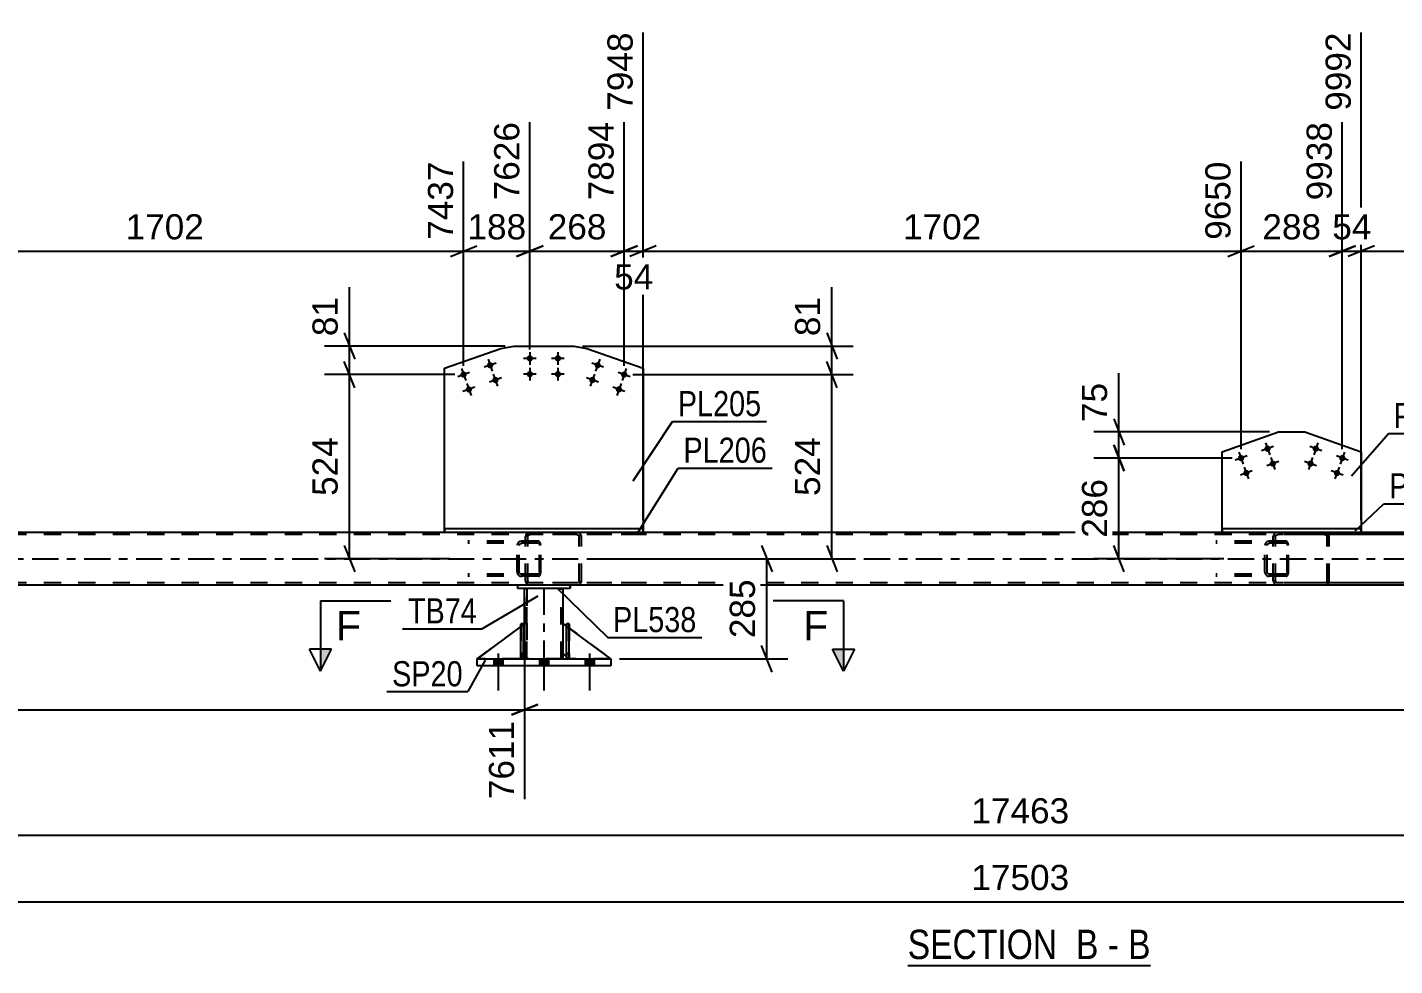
# Model space of a CAD drawing. Header units: millimetres. Extents: x -121 to 720, y -404 to 190.
# Drawn here: x 169.3 to 324.9, y -274.7 to -167.8 of the extents above; entities that cross this region are included whole.
import ezdxf

# ---------------------------------------------------------------- set-up
doc = ezdxf.new("R2010")
doc.units = ezdxf.units.MM
doc.linetypes.add('DXK_LINE_DOT2', pattern=[3.9198, 1.9599, -1.9599])
doc.linetypes.add('DXK_LINE_DOT3', pattern=[5.9187, 2.979, -0.9799, 0.9799, -0.9799])
doc.styles.add('Arial', font='ARIAL.TTF', dxfattribs={"height": 0.2})
doc.styles.add('Arial Narrow', font='ARIALN.TTF', dxfattribs={"height": 0.2})

# ---------------------------------------------------------------- blocks, each defined once
blk = doc.blocks.new('Unknown-318886794-17 - 5569')
at = {"color": 6, "linetype": 'Continuous'}
blk.add_line((269.51, -274.65), (297.16, -274.65), dxfattribs=at)
at = {"color": 0, "linetype": 'Continuous'}
for points in [[(287.62, -273.9), (287.62, -270.4), (269.51, -270.4), (269.51, -273.9)], [(291.23, -273.9), (291.23, -270.4), (288.67, -270.4), (288.67, -273.9)], [(293.55, -273.9), (293.55, -270.4), (292.28, -270.4), (292.28, -273.9)], [(297.16, -273.9), (297.16, -270.4), (294.6, -270.4), (294.6, -273.9)]]:
    blk.add_wipeout(points, dxfattribs=at)
at = {"color": 7, "linetype": 'Continuous', "style": 'Arial Narrow'}
for s, p in [('SECTION ', (269.51, -273.9)), ('B', (288.67, -273.9)), ('B', (294.6, -273.9)), ('-', (292.28, -273.9))]:
    blk.add_text(s, height=3.34, dxfattribs=at).set_placement(p)
blk = doc.blocks.new('Bolt-318886794-5587 - 5569')
at = {"linetype": 'Continuous'}
for points in [[(316.31, -215.9, -1), (315.63, -215.66, -1)], [(315.71, -217.6, -1), (315.03, -217.36, -1)], [(319.33, -216.97, -1), (318.65, -216.73, -1)], [(318.73, -218.67, -1), (318.05, -218.43, -1)]]:
    blk.add_hatch(color=1, dxfattribs=at).paths.add_polyline_path(points)
at = {"color": 1, "linetype": 'Continuous'}
for p, q in [((316.65, -216.02), (315.29, -215.54)), ((316.21, -215.1), (315.73, -216.46)), ((319.23, -216.17), (318.75, -217.53)), ((316.05, -217.72), (314.69, -217.24)), ((315.61, -216.8), (315.13, -218.16)), ((318.63, -217.87), (318.15, -219.23)), ((319.67, -217.09), (318.31, -216.61)), ((319.07, -218.79), (317.71, -218.31))]:
    blk.add_line(p, q, dxfattribs=at)
blk = doc.blocks.new('Bolt-318886794-5717 - 5569')
at = {"linetype": 'Continuous'}
for points in [[(310.82, -215.66, -1), (310.14, -215.9, -1)], [(307.8, -216.73, -1), (307.12, -216.97, -1)], [(311.42, -217.36, -1), (310.74, -217.6, -1)], [(308.4, -218.43, -1), (307.73, -218.67, -1)]]:
    blk.add_hatch(color=1, dxfattribs=at).paths.add_polyline_path(points)
at = {"color": 1, "linetype": 'Continuous'}
for p, q in [((307.22, -216.17), (307.7, -217.53)), ((311.16, -215.54), (309.8, -216.02)), ((310.24, -215.1), (310.72, -216.46)), ((308.14, -216.61), (306.79, -217.09)), ((307.82, -217.87), (308.31, -219.23)), ((311.76, -217.24), (310.4, -217.72)), ((310.84, -216.8), (311.32, -218.16)), ((308.74, -218.31), (307.39, -218.79))]:
    blk.add_line(p, q, dxfattribs=at)
blk = doc.blocks.new('Bolt-318886794-5653 - 5569')
at = {"linetype": 'Continuous'}
for points in [[(226.85, -205.49, -1), (226.13, -205.49, -1)], [(230.05, -205.49, -1), (229.33, -205.49, -1)], [(226.85, -207.29, -1), (226.13, -207.29, -1)], [(230.05, -207.29, -1), (229.33, -207.29, -1)]]:
    blk.add_hatch(color=1, dxfattribs=at).paths.add_polyline_path(points)
at = {"color": 1, "linetype": 'Continuous'}
for p, q in [((226.49, -204.77), (226.49, -206.21)), ((229.69, -204.77), (229.69, -206.21)), ((227.21, -205.49), (225.77, -205.49)), ((226.49, -206.57), (226.49, -208.01)), ((230.41, -205.49), (228.97, -205.49)), ((229.69, -206.57), (229.69, -208.01)), ((227.21, -207.29), (225.77, -207.29)), ((230.41, -207.29), (228.97, -207.29))]:
    blk.add_line(p, q, dxfattribs=at)
blk = doc.blocks.new('Bolt-318886794-5581 - 5569')
at = {"linetype": 'Continuous'}
for points in [[(234.55, -206.39, -1), (233.88, -206.15, -1)], [(237.57, -207.46, -1), (236.89, -207.22, -1)], [(233.95, -208.08, -1), (233.27, -207.84, -1)], [(236.97, -209.15, -1), (236.29, -208.91, -1)]]:
    blk.add_hatch(color=1, dxfattribs=at).paths.add_polyline_path(points)
at = {"color": 1, "linetype": 'Continuous'}
for p, q in [((234.89, -206.51), (233.54, -206.03)), ((234.46, -205.59), (233.97, -206.95)), ((237.47, -206.66), (236.99, -208.02)), ((234.29, -208.2), (232.93, -207.72)), ((233.85, -207.28), (233.37, -208.64)), ((236.87, -208.35), (236.39, -209.71)), ((237.91, -207.58), (236.55, -207.1)), ((237.31, -209.27), (235.95, -208.79))]:
    blk.add_line(p, q, dxfattribs=at)
blk = doc.blocks.new('Part-318886794-5586 - 5569')
at = {"color": 2, "linetype": 'Continuous'}
for p, q in [((305.3, -216.13), (311.71, -213.86)), ((311.71, -213.86), (314.74, -213.86)), ((314.74, -213.86), (321.15, -216.13)), ((305.3, -224.91), (305.3, -216.13)), ((321.15, -216.13), (321.15, -224.91))]:
    blk.add_line(p, q, dxfattribs=at)
at = {"color": 7, "linetype": 'DXK_LINE_DOT2'}
blk.add_line((321.15, -224.91), (305.3, -224.91), dxfattribs=at)
blk = doc.blocks.new('Part-318886794-5676 - 5569')
at = {"color": 7, "linetype": 'DXK_LINE_DOT2'}
for p, q in [((227.46, -226.31), (219.45, -226.31)), ((227.46, -226.55), (219.45, -226.55)), ((225.08, -226.61), (225.04, -226.79)), ((225.04, -229.83), (225.04, -226.79)), ((225.29, -226.79), (225.31, -226.7)), ((225.29, -229.83), (225.29, -226.79)), ((225.31, -226.7), (225.37, -226.62)), ((225.55, -226.31), (225.35, -226.35)), ((225.37, -226.62), (225.45, -226.57)), ((225.45, -226.57), (225.55, -226.55)), ((225.99, -226.55), (225.99, -226.31)), ((227.56, -226.35), (227.46, -226.31)), ((227.46, -226.55), (227.51, -226.57)), ((227.51, -226.57), (227.55, -226.62)), ((227.55, -226.62), (227.58, -226.7)), ((227.65, -226.45), (227.56, -226.35)), ((227.58, -226.7), (227.59, -226.79)), ((227.59, -229.83), (227.59, -226.79)), ((227.71, -226.61), (227.65, -226.45)), ((227.73, -226.79), (227.71, -226.61)), ((227.73, -229.83), (227.73, -226.79)), ((227.46, -230.07), (219.45, -230.07)), ((227.46, -230.31), (219.45, -230.31)), ((225.04, -229.83), (225.08, -230.02)), ((225.31, -229.92), (225.29, -229.83)), ((225.37, -230), (225.31, -229.92)), ((225.35, -230.28), (225.55, -230.31)), ((225.45, -230.05), (225.37, -230)), ((225.55, -230.07), (225.45, -230.05)), ((225.99, -230.31), (225.99, -230.07)), ((227.51, -230.05), (227.46, -230.07)), ((227.46, -230.31), (227.56, -230.28)), ((227.55, -230), (227.51, -230.05)), ((227.58, -229.92), (227.55, -230)), ((227.56, -230.28), (227.65, -230.17)), ((227.59, -229.83), (227.58, -229.92)), ((227.65, -230.17), (227.71, -230.02)), ((227.71, -230.02), (227.73, -229.83))]:
    blk.add_line(p, q, dxfattribs=at)
for centre, start, end in [((225.53, -226.81), 111.1514, 156.1049), ((225.53, -229.82), 203.8951, 248.8486)]:
    blk.add_arc(centre, 0.492, start, end, dxfattribs=at)
blk = doc.blocks.new('Part-318886794-5634 - 5569')
at = {"color": 7, "linetype": 'DXK_LINE_DOT2'}
for p, q in [((619.98, -225.55), (-43.24, -225.55)), ((619.98, -225.31), (-35.24, -225.31)), ((239.39, -225.31), (216.79, -225.31)), ((321.15, -225.31), (305.3, -225.31)), ((619.98, -231.07), (-43.24, -231.07)), ((231.1, -231.31), (225.1, -231.31))]:
    blk.add_line(p, q, dxfattribs=at)
at = {"color": 2, "linetype": 'Continuous'}
for p, q in [((216.79, -225.31), (150.89, -225.31)), ((305.3, -225.31), (239.39, -225.31)), ((390.43, -225.31), (321.15, -225.31)), ((225.1, -231.31), (60.84, -231.31)), ((480.51, -231.31), (231.1, -231.31))]:
    blk.add_line(p, q, dxfattribs=at)
at = {"color": 7, "linetype": 'DXK_LINE_DOT3'}
blk.add_line((-43.24, -228.31), (619.98, -228.31), dxfattribs=at)
blk = doc.blocks.new('Part-318886794-5637 - 5569')
at = {"color": 7, "linetype": 'DXK_LINE_DOT2'}
for p, q in [((226.03, -225.61), (225.99, -225.79)), ((226.25, -225.79), (226.27, -225.7)), ((226.27, -225.7), (226.32, -225.62)), ((226.5, -225.31), (226.31, -225.35)), ((226.32, -225.62), (226.4, -225.57)), ((226.4, -225.57), (226.5, -225.55)), ((238.86, -225.31), (226.5, -225.31)), ((238.86, -225.55), (226.5, -225.55)), ((232.06, -225.35), (231.86, -225.31)), ((231.86, -225.55), (231.96, -225.57)), ((231.96, -225.57), (232.05, -225.62)), ((232.05, -225.62), (232.1, -225.7)), ((232.1, -225.7), (232.12, -225.79)), ((232.38, -225.79), (232.34, -225.61)), ((225.99, -230.83), (225.99, -225.79)), ((226.25, -230.83), (226.25, -225.79)), ((232.12, -230.83), (232.12, -225.79)), ((232.38, -230.83), (232.38, -225.79)), ((225.99, -230.83), (226.01, -230.92)), ((226.01, -230.92), (226.03, -231.02)), ((226.27, -230.92), (226.25, -230.83)), ((226.32, -231), (226.27, -230.92)), ((226.31, -231.28), (226.5, -231.31)), ((226.4, -231.05), (226.32, -231)), ((226.5, -231.07), (226.4, -231.05)), ((238.86, -231.07), (226.5, -231.07)), ((238.86, -231.31), (226.5, -231.31)), ((231.96, -231.05), (231.86, -231.07)), ((231.86, -231.31), (232.06, -231.28)), ((232.05, -231), (231.96, -231.05)), ((232.1, -230.92), (232.05, -231)), ((232.12, -230.83), (232.1, -230.92)), ((232.34, -231.02), (232.36, -230.92)), ((232.36, -230.92), (232.38, -230.83))]:
    blk.add_line(p, q, dxfattribs=at)
for centre, start, end in [((226.48, -225.81), 110.7583, 155.68), ((231.88, -225.81), 24.32, 69.2417), ((226.48, -230.81), 204.32, 249.2417), ((231.88, -230.81), 290.7583, 335.68)]:
    blk.add_arc(centre, 0.496, start, end, dxfattribs=at)
blk = doc.blocks.new('Part-318886794-5651 - 5569')
at = {"color": 2, "linetype": 'Continuous'}
for p, q in [((216.79, -206.62), (223.2, -204.35)), ((223.2, -204.35), (224.69, -204.09)), ((224.69, -204.09), (231.49, -204.09)), ((231.49, -204.09), (232.99, -204.35)), ((232.99, -204.35), (239.39, -206.62)), ((216.79, -224.91), (216.79, -206.62)), ((239.39, -206.62), (239.39, -224.91))]:
    blk.add_line(p, q, dxfattribs=at)
at = {"color": 7, "linetype": 'DXK_LINE_DOT2'}
blk.add_line((239.39, -224.91), (216.79, -224.91), dxfattribs=at)
blk = doc.blocks.new('Bolt-318886794-5652 - 5569')
at = {"linetype": 'Continuous'}
for points in [[(219.29, -207.22, -1), (218.61, -207.46, -1)], [(222.31, -206.15, -1), (221.63, -206.39, -1)], [(222.91, -207.84, -1), (222.23, -208.08, -1)], [(219.89, -208.91, -1), (219.22, -209.15, -1)]]:
    blk.add_hatch(color=1, dxfattribs=at).paths.add_polyline_path(points)
at = {"color": 1, "linetype": 'Continuous'}
for p, q in [((218.71, -206.66), (219.19, -208.01)), ((222.65, -206.03), (221.29, -206.51)), ((221.73, -205.59), (222.21, -206.94)), ((219.63, -207.1), (218.28, -207.58)), ((219.31, -208.35), (219.8, -209.71)), ((223.25, -207.72), (221.89, -208.2)), ((222.33, -207.28), (222.81, -208.64)), ((220.23, -208.79), (218.88, -209.27))]:
    blk.add_line(p, q, dxfattribs=at)
blk = doc.blocks.new('Part-318886794-5713 - 5569')
at = {"color": 7, "linetype": 'DXK_LINE_DOT2'}
for p, q in [((312.59, -226.31), (304.59, -226.31)), ((312.59, -226.55), (304.59, -226.55)), ((310.22, -226.61), (310.18, -226.79)), ((310.18, -229.83), (310.18, -226.79)), ((310.43, -226.79), (310.45, -226.7)), ((310.43, -229.83), (310.43, -226.79)), ((310.45, -226.7), (310.5, -226.62)), ((310.68, -226.31), (310.49, -226.35)), ((310.5, -226.62), (310.58, -226.57)), ((310.58, -226.57), (310.68, -226.55)), ((311.12, -226.55), (311.12, -226.31)), ((312.69, -226.35), (312.59, -226.31)), ((312.59, -226.55), (312.64, -226.57)), ((312.64, -226.57), (312.69, -226.62)), ((312.78, -226.45), (312.69, -226.35)), ((312.69, -226.62), (312.72, -226.7)), ((312.72, -226.7), (312.73, -226.79)), ((312.73, -229.83), (312.73, -226.79)), ((312.84, -226.61), (312.78, -226.45)), ((312.86, -226.79), (312.84, -226.61)), ((312.86, -229.83), (312.86, -226.79)), ((312.59, -230.07), (304.59, -230.07)), ((312.59, -230.31), (304.59, -230.31)), ((310.18, -229.83), (310.22, -230.02)), ((310.45, -229.92), (310.43, -229.83)), ((310.5, -230), (310.45, -229.92)), ((310.49, -230.28), (310.68, -230.31)), ((310.58, -230.05), (310.5, -230)), ((310.68, -230.07), (310.58, -230.05)), ((311.12, -230.31), (311.12, -230.07)), ((312.64, -230.05), (312.59, -230.07)), ((312.59, -230.31), (312.69, -230.28)), ((312.69, -230), (312.64, -230.05)), ((312.72, -229.92), (312.69, -230)), ((312.69, -230.28), (312.78, -230.17)), ((312.73, -229.83), (312.72, -229.92)), ((312.78, -230.17), (312.84, -230.02)), ((312.84, -230.02), (312.86, -229.83))]:
    blk.add_line(p, q, dxfattribs=at)
for centre, start, end in [((310.67, -226.81), 111.1514, 156.1049), ((310.67, -229.82), 203.8951, 248.8486)]:
    blk.add_arc(centre, 0.492, start, end, dxfattribs=at)
blk = doc.blocks.new('Bolt-318886794-5718 - 5569')
at = {"linetype": 'Continuous'}
for points in [[(222.38, -240.51), (223.42, -240.51), (223.42, -239.71), (222.38, -239.71)], [(222.38, -240.51), (223.42, -240.51), (223.42, -239.71), (222.38, -239.71)], [(222.38, -240.51), (223.42, -240.51), (223.42, -239.71), (222.38, -239.71)], [(227.58, -240.51), (228.62, -240.51), (228.62, -239.71), (227.58, -239.71)], [(227.58, -240.51), (228.62, -240.51), (228.62, -239.71), (227.58, -239.71)], [(232.78, -240.51), (233.82, -240.51), (233.82, -239.71), (232.78, -239.71)], [(232.78, -240.51), (233.82, -240.51), (233.82, -239.71), (232.78, -239.71)], [(232.78, -240.51), (233.82, -240.51), (233.82, -239.71), (232.78, -239.71)]]:
    blk.add_hatch(color=1, dxfattribs=at).paths.add_polyline_path(points)
at = {"color": 1, "linetype": 'Continuous'}
for p, q in [((222.38, -239.71), (222.38, -240.51)), ((222.38, -239.71), (222.38, -240.51)), ((222.38, -239.71), (222.38, -240.51)), ((222.9, -239.11), (222.9, -243.31)), ((222.9, -239.11), (222.9, -243.31)), ((222.9, -239.11), (222.9, -243.31)), ((223.42, -239.71), (223.42, -240.51)), ((223.42, -239.71), (223.42, -240.51)), ((223.42, -239.71), (223.42, -240.51)), ((227.58, -239.71), (227.58, -240.51)), ((227.58, -239.71), (227.58, -240.51)), ((228.1, -239.11), (228.1, -243.31)), ((228.1, -239.11), (228.1, -243.31)), ((228.62, -239.71), (228.62, -240.51)), ((228.62, -239.71), (228.62, -240.51)), ((232.78, -239.71), (232.78, -240.51)), ((232.78, -239.71), (232.78, -240.51)), ((232.78, -239.71), (232.78, -240.51)), ((233.3, -239.11), (233.3, -243.31)), ((233.3, -239.11), (233.3, -243.31)), ((233.3, -239.11), (233.3, -243.31)), ((233.82, -239.71), (233.82, -240.51)), ((233.82, -239.71), (233.82, -240.51)), ((233.82, -239.71), (233.82, -240.51))]:
    blk.add_line(p, q, dxfattribs=at)
blk = doc.blocks.new('Part-318886794-5790 - 5569')
at = {"color": 2, "linetype": 'Continuous'}
for p, q in [((239.39, -224.91), (216.79, -224.91)), ((216.79, -225.31), (216.79, -224.91)), ((216.79, -224.91), (216.79, -224.91)), ((239.39, -225.31), (216.79, -225.31)), ((216.79, -225.31), (216.79, -225.31)), ((239.39, -224.91), (239.39, -225.31)), ((239.39, -224.91), (239.39, -224.91)), ((239.39, -225.31), (239.39, -225.31))]:
    blk.add_line(p, q, dxfattribs=at)
at = {"color": 7, "linetype": 'DXK_LINE_DOT2'}
for p, q in [((239.39, -224.91), (216.79, -224.91)), ((216.79, -224.91), (216.79, -225.31)), ((239.39, -225.31), (216.79, -225.31)), ((239.39, -225.31), (239.39, -224.91))]:
    blk.add_line(p, q, dxfattribs=at)
blk = doc.blocks.new('Part-318886794-5866 - 5569')
at = {"color": 2, "linetype": 'Continuous'}
for p, q in [((321.15, -224.91), (305.3, -224.91)), ((305.3, -225.31), (305.3, -224.91)), ((305.3, -224.91), (305.3, -224.91)), ((321.15, -225.31), (305.3, -225.31)), ((305.3, -225.31), (305.3, -225.31)), ((321.15, -224.91), (321.15, -225.31)), ((321.15, -224.91), (321.15, -224.91)), ((321.15, -225.31), (321.15, -225.31))]:
    blk.add_line(p, q, dxfattribs=at)
at = {"color": 7, "linetype": 'DXK_LINE_DOT2'}
for p, q in [((321.15, -224.91), (305.3, -224.91)), ((305.3, -224.91), (305.3, -225.31)), ((321.15, -225.31), (305.3, -225.31)), ((321.15, -225.31), (321.15, -224.91))]:
    blk.add_line(p, q, dxfattribs=at)
blk = doc.blocks.new('Part-318886794-5871 - 5569')
at = {"color": 2, "linetype": 'Continuous'}
for p, q in [((220.5, -239.71), (220.5, -239.71)), ((220.5, -240.51), (220.5, -239.71)), ((220.5, -239.71), (235.7, -239.71)), ((235.7, -239.71), (235.7, -239.71)), ((235.7, -239.71), (235.7, -240.51)), ((220.5, -240.51), (220.5, -240.51)), ((235.7, -240.51), (220.5, -240.51)), ((235.7, -240.51), (235.7, -240.51))]:
    blk.add_line(p, q, dxfattribs=at)
at = {"color": 7, "linetype": 'DXK_LINE_DOT2'}
for p, q in [((220.5, -240.51), (220.5, -239.71)), ((235.7, -239.71), (235.7, -240.51))]:
    blk.add_line(p, q, dxfattribs=at)
blk = doc.blocks.new('Part-318886794-5885 - 5569')
at = {"color": 7, "linetype": 'DXK_LINE_DOT2'}
for p, q in [((230.98, -235.71), (230.66, -235.71)), ((230.66, -239.11), (230.66, -235.71)), ((230.66, -235.71), (230.66, -239.71)), ((230.98, -235.71), (230.98, -239.11)), ((230.98, -239.71), (230.98, -235.71)), ((230.98, -239.11), (230.66, -239.11)), ((230.66, -239.71), (230.66, -239.11)), ((230.98, -239.71), (230.66, -239.71)), ((230.98, -239.11), (230.98, -239.71)), ((230.98, -239.71), (230.98, -239.71))]:
    blk.add_line(p, q, dxfattribs=at)
blk = doc.blocks.new('Part-318886794-5916 - 5569')
at = {"color": 7, "linetype": 'DXK_LINE_DOT2'}
for p, q in [((225.78, -235.71), (225.46, -235.71)), ((225.46, -239.11), (225.46, -235.71)), ((225.46, -235.71), (225.46, -239.71)), ((225.78, -235.71), (225.78, -239.11)), ((225.78, -239.71), (225.78, -235.71)), ((225.78, -239.11), (225.46, -239.11)), ((225.46, -239.71), (225.46, -239.11)), ((225.78, -239.71), (225.46, -239.71)), ((225.78, -239.11), (225.78, -239.71)), ((225.78, -239.71), (225.78, -239.71))]:
    blk.add_line(p, q, dxfattribs=at)
blk = doc.blocks.new('Part-318886794-5917 - 5569')
at = {"color": 2, "linetype": 'Continuous'}
for p, q in [((230.66, -239.71), (230.66, -235.71)), ((230.66, -235.71), (230.98, -235.71)), ((230.98, -239.71), (230.98, -235.71)), ((230.66, -239.71), (230.66, -239.71)), ((230.98, -239.71), (230.66, -239.71))]:
    blk.add_line(p, q, dxfattribs=at)
at = {"color": 7, "linetype": 'DXK_LINE_DOT2'}
for p, q in [((230.66, -235.71), (230.66, -239.11)), ((230.98, -239.11), (230.98, -235.71)), ((230.66, -239.11), (230.66, -239.71)), ((230.66, -239.11), (230.98, -239.11)), ((230.66, -239.71), (230.66, -239.71)), ((230.66, -239.71), (230.66, -239.71)), ((230.98, -239.71), (230.98, -239.11)), ((230.98, -239.71), (230.98, -239.71))]:
    blk.add_line(p, q, dxfattribs=at)
blk = doc.blocks.new('Part-318886794-5918 - 5569')
at = {"color": 2, "linetype": 'Continuous'}
for p, q in [((225.46, -239.71), (225.46, -235.71)), ((225.46, -235.71), (225.78, -235.71)), ((225.78, -239.71), (225.78, -235.71)), ((225.46, -239.71), (225.46, -239.71)), ((225.78, -239.71), (225.46, -239.71))]:
    blk.add_line(p, q, dxfattribs=at)
at = {"color": 7, "linetype": 'DXK_LINE_DOT2'}
for p, q in [((225.46, -235.71), (225.46, -239.11)), ((225.78, -239.11), (225.78, -235.71)), ((225.46, -239.11), (225.46, -239.71)), ((225.46, -239.11), (225.78, -239.11)), ((225.46, -239.71), (225.46, -239.71)), ((225.46, -239.71), (225.46, -239.71)), ((225.78, -239.71), (225.78, -239.11)), ((225.78, -239.71), (225.78, -239.71))]:
    blk.add_line(p, q, dxfattribs=at)
blk = doc.blocks.new('Part-318886794-5923 - 5569')
at = {"color": 2, "linetype": 'Continuous'}
for p, q in [((225.9, -235.71), (225.9, -231.71)), ((230.3, -235.71), (230.3, -231.71)), ((225.9, -239.71), (225.9, -239.11)), ((230.3, -239.71), (230.3, -239.11))]:
    blk.add_line(p, q, dxfattribs=at)
at = {"color": 7, "linetype": 'DXK_LINE_DOT2'}
for p, q in [((230.3, -231.71), (225.9, -231.71)), ((225.9, -239.71), (225.9, -231.71)), ((226.14, -239.71), (226.14, -231.71)), ((226.14, -231.71), (226.14, -239.71)), ((230.06, -239.71), (230.06, -231.71)), ((230.06, -239.71), (230.06, -231.71)), ((230.3, -239.71), (230.3, -231.71)), ((225.9, -239.11), (225.9, -235.71)), ((230.3, -239.11), (230.3, -235.71)), ((230.3, -239.71), (225.9, -239.71))]:
    blk.add_line(p, q, dxfattribs=at)
at = {"color": 7, "linetype": 'DXK_LINE_DOT3'}
blk.add_line((228.1, -231.71), (228.1, -239.71), dxfattribs=at)
blk = doc.blocks.new('Part-318886794-5929 - 5569')
at = {"color": 2, "linetype": 'Continuous'}
for p, q in [((231.1, -231.31), (225.1, -231.31)), ((225.1, -231.31), (225.1, -231.71)), ((231.1, -231.71), (225.1, -231.71)), ((231.1, -231.31), (231.1, -231.31)), ((231.1, -231.31), (231.1, -231.71)), ((231.1, -231.71), (231.1, -231.71))]:
    blk.add_line(p, q, dxfattribs=at)
at = {"color": 7, "linetype": 'DXK_LINE_DOT2'}
for p, q in [((225.1, -231.31), (225.1, -231.71)), ((231.1, -231.71), (231.1, -231.31))]:
    blk.add_line(p, q, dxfattribs=at)
blk = doc.blocks.new('Part-318886794-5931 - 5569')
at = {"color": 7, "linetype": 'DXK_LINE_DOT2'}
for p, q in [((230.3, -239.11), (230.3, -235.71)), ((230.3, -235.71), (235.7, -239.71)), ((230.9, -239.71), (230.3, -239.11)), ((235.7, -239.71), (230.9, -239.71))]:
    blk.add_line(p, q, dxfattribs=at)
blk = doc.blocks.new('Part-318886794-5932 - 5569')
at = {"color": 2, "linetype": 'Continuous'}
for p, q in [((230.3, -239.11), (230.3, -235.71)), ((230.3, -235.71), (230.66, -235.97)), ((235.7, -239.71), (230.98, -236.21)), ((230.66, -239.47), (230.3, -239.11))]:
    blk.add_line(p, q, dxfattribs=at)
at = {"color": 7, "linetype": 'DXK_LINE_DOT2'}
for p, q in [((230.98, -236.21), (230.66, -235.97)), ((230.66, -239.47), (230.9, -239.71)), ((230.9, -239.71), (235.7, -239.71))]:
    blk.add_line(p, q, dxfattribs=at)
blk = doc.blocks.new('Part-318886794-5933 - 5569')
at = {"color": 7, "linetype": 'DXK_LINE_DOT2'}
for p, q in [((225.9, -235.71), (220.5, -239.71)), ((220.5, -239.71), (225.9, -235.71)), ((225.9, -239.11), (225.9, -235.71)), ((225.9, -235.71), (225.9, -235.71)), ((225.9, -235.71), (225.9, -239.11)), ((225.3, -239.71), (220.5, -239.71)), ((225.3, -239.71), (225.9, -239.11)), ((225.9, -239.11), (225.3, -239.71)), ((225.9, -239.11), (225.9, -239.11))]:
    blk.add_line(p, q, dxfattribs=at)
blk = doc.blocks.new('Part-318886794-5935 - 5569')
at = {"color": 7, "linetype": 'DXK_LINE_DOT2'}
for p, q in [((220.5, -239.71), (225.9, -235.71)), ((225.78, -235.81), (225.46, -236.04)), ((225.9, -235.71), (225.9, -239.11)), ((225.3, -239.71), (220.5, -239.71)), ((225.9, -239.11), (225.3, -239.71)), ((225.78, -239.24), (225.46, -239.56))]:
    blk.add_line(p, q, dxfattribs=at)
at = {"color": 2, "linetype": 'Continuous'}
for p, q in [((225.46, -236.04), (220.5, -239.71)), ((225.9, -235.71), (225.78, -235.81)), ((225.9, -239.11), (225.9, -235.71)), ((225.9, -235.71), (225.9, -235.71)), ((225.46, -239.56), (225.3, -239.71)), ((225.9, -239.11), (225.78, -239.24)), ((225.9, -239.11), (225.9, -239.11))]:
    blk.add_line(p, q, dxfattribs=at)
blk = doc.blocks.new('Part-318886794-5945 - 5569')
at = {"color": 7, "linetype": 'DXK_LINE_DOT2'}
for p, q in [((311.16, -225.61), (311.12, -225.79)), ((311.38, -225.79), (311.4, -225.7)), ((311.4, -225.7), (311.46, -225.62)), ((311.64, -225.31), (311.44, -225.35)), ((311.46, -225.62), (311.54, -225.57)), ((311.54, -225.57), (311.64, -225.55)), ((323.99, -225.31), (311.64, -225.31)), ((323.99, -225.55), (311.64, -225.55)), ((317.19, -225.35), (317, -225.31)), ((317, -225.55), (317.1, -225.57)), ((317.1, -225.57), (317.18, -225.62)), ((317.18, -225.62), (317.24, -225.7)), ((317.24, -225.7), (317.25, -225.79)), ((317.51, -225.79), (317.47, -225.61)), ((311.12, -230.83), (311.12, -225.79)), ((311.38, -230.83), (311.38, -225.79)), ((317.25, -230.83), (317.25, -225.79)), ((317.51, -230.83), (317.51, -225.79)), ((311.12, -230.83), (311.14, -230.92)), ((311.14, -230.92), (311.16, -231.02)), ((311.4, -230.92), (311.38, -230.83)), ((311.46, -231), (311.4, -230.92)), ((311.44, -231.28), (311.64, -231.31)), ((311.54, -231.05), (311.46, -231)), ((311.64, -231.07), (311.54, -231.05)), ((323.99, -231.07), (311.64, -231.07)), ((323.99, -231.31), (311.64, -231.31)), ((317.1, -231.05), (317, -231.07)), ((317, -231.31), (317.19, -231.28)), ((317.18, -231), (317.1, -231.05)), ((317.24, -230.92), (317.18, -231)), ((317.25, -230.83), (317.24, -230.92)), ((317.47, -231.02), (317.49, -230.92)), ((317.49, -230.92), (317.51, -230.83))]:
    blk.add_line(p, q, dxfattribs=at)
for centre, start, end in [((311.62, -225.81), 110.7583, 155.68), ((317.02, -225.81), 24.32, 69.2417), ((311.62, -230.81), 204.32, 249.2417), ((317.02, -230.81), 290.7583, 335.68)]:
    blk.add_arc(centre, 0.496, start, end, dxfattribs=at)
blk = doc.blocks.new('StraightDimension-318886794-6474 - 5569')
at = {"color": 7, "linetype": 'Continuous'}
blk.add_line((-55.34, -259.8), (619.98, -259.8), dxfattribs=at)
at = {"color": 0}
blk.add_wipeout([(288.48, -259.05), (288.48, -254.85), (276.16, -254.85), (276.16, -259.05)], dxfattribs=at)
at = {"color": 3, "style": 'Arial'}
blk.add_text('17463', height=2.865, dxfattribs=at).set_placement((276.76, -258.45))
blk = doc.blocks.new('StraightDimension-318886794-6310 - 5569')
at = {"color": 7, "linetype": 'Continuous'}
for p, q in [((239.39, -223.91), (239.39, -168.39)), ((307.46, -215.85), (307.46, -183.09)), ((240.89, -192.69), (237.89, -193.89)), ((305.96, -193.89), (308.96, -192.69)), ((239.39, -193.29), (307.46, -193.29))]:
    blk.add_line(p, q, dxfattribs=at)
at = {"color": 0, "linetype": 'Continuous'}
blk.add_wipeout([(306.86, -182.49), (302.66, -182.49), (302.66, -192.59), (306.86, -192.59)], dxfattribs=at)
at = {"color": 0}
blk.add_wipeout([(278.48, -192.54), (278.48, -188.34), (268.38, -188.34), (268.38, -192.54)], dxfattribs=at)
at = {"color": 3, "linetype": 'Continuous', "style": 'Arial'}
blk.add_text('9650', height=2.865, rotation=90.0002, dxfattribs=at).set_placement((306.26, -191.99))
at = {"color": 3, "style": 'Arial'}
blk.add_text('1702', height=2.865, dxfattribs=at).set_placement((268.98, -191.94))
blk = doc.blocks.new('StraightDimension-318886794-6333 - 5569')
at = {"color": 7, "linetype": 'Continuous'}
for p, q in [((226.49, -204.49), (226.49, -178.59)), ((218.95, -206.34), (218.95, -183.09)), ((217.45, -193.89), (220.45, -192.69)), ((227.99, -192.69), (224.99, -193.89)), ((218.95, -193.29), (226.49, -193.29))]:
    blk.add_line(p, q, dxfattribs=at)
at = {"color": 0}
blk.add_wipeout([(226.66, -192.54), (226.66, -188.34), (218.79, -188.34), (218.79, -192.54)], dxfattribs=at)
at = {"color": 3, "style": 'Arial'}
blk.add_text('188', height=2.865, dxfattribs=at).set_placement((219.39, -191.94))
at = {"color": 0, "linetype": 'Continuous'}
blk.add_wipeout([(225.89, -177.99), (221.69, -177.99), (221.69, -188.09), (225.89, -188.09)], dxfattribs=at)
at = {"color": 3, "linetype": 'Continuous', "style": 'Arial'}
blk.add_text('7626', height=2.865, rotation=90.0002, dxfattribs=at).set_placement((225.29, -187.49))
blk = doc.blocks.new('StraightDimension-318886794-6070 - 5569')
at = {"color": 7, "linetype": 'Continuous'}
for p, q in [((252.87, -226.81), (254.07, -229.81)), ((233.31, -228.31), (255.87, -228.31)), ((253.47, -239.71), (253.47, -228.31)), ((236.7, -239.71), (255.87, -239.71)), ((254.07, -241.21), (252.87, -238.21))]:
    blk.add_line(p, q, dxfattribs=at)
at = {"color": 0}
blk.add_wipeout([(252.72, -230.08), (248.52, -230.08), (248.52, -237.95), (252.72, -237.95)], dxfattribs=at)
at = {"color": 3, "style": 'Arial'}
blk.add_text('285', height=2.865, rotation=90.0002, dxfattribs=at).set_placement((252.12, -237.35))
blk = doc.blocks.new('StraightDimension-318886794-6129 - 5569')
at = {"color": 7, "linetype": 'Continuous'}
for p, q in [((225.9, -232.71), (225.9, -255.69)), ((227.4, -244.9), (224.4, -246.1)), ((225.9, -245.5), (481.31, -245.5))]:
    blk.add_line(p, q, dxfattribs=at)
blk = doc.blocks.new('StraightDimension-318886794-6139 - 5569')
at = {"color": 7, "linetype": 'Continuous'}
for p, q in [((225.9, -232.71), (225.9, -255.69)), ((55.64, -245.5), (225.9, -245.5)), ((224.4, -246.1), (227.4, -244.9))]:
    blk.add_line(p, q, dxfattribs=at)
at = {"color": 0, "linetype": 'Continuous'}
blk.add_wipeout([(225.3, -246.2), (221.1, -246.2), (221.1, -256.29), (225.3, -256.29)], dxfattribs=at)
at = {"color": 3, "linetype": 'Continuous', "style": 'Arial'}
blk.add_text('7611', height=2.865, rotation=90.0002, dxfattribs=at).set_placement((224.7, -255.69))
blk = doc.blocks.new('StraightDimension-318886794-6159 - 5569')
at = {"color": 7, "linetype": 'Continuous'}
blk.add_line((-56.14, -267.39), (620.78, -267.39), dxfattribs=at)
at = {"color": 0}
blk.add_wipeout([(288.48, -266.64), (288.48, -262.44), (276.16, -262.44), (276.16, -266.64)], dxfattribs=at)
at = {"color": 3, "style": 'Arial'}
blk.add_text('17503', height=2.865, dxfattribs=at).set_placement((276.76, -266.04))
blk = doc.blocks.new('StraightDimension-318886794-6287 - 5569')
at = {"color": 7, "linetype": 'Continuous'}
for p, q in [((321.15, -223.91), (321.15, -168.39)), ((392.6, -215.85), (392.6, -180.87)), ((322.65, -192.69), (319.65, -193.89)), ((391.1, -193.89), (394.1, -192.69)), ((321.15, -193.29), (392.6, -193.29))]:
    blk.add_line(p, q, dxfattribs=at)
at = {"color": 0, "linetype": 'Continuous'}
blk.add_wipeout([(392, -180.27), (387.8, -180.27), (387.8, -192.59), (392, -192.59)], dxfattribs=at)
at = {"color": 0}
blk.add_wipeout([(361.92, -192.54), (361.92, -188.34), (351.83, -188.34), (351.83, -192.54)], dxfattribs=at)
at = {"color": 3, "linetype": 'Continuous', "style": 'Arial'}
blk.add_text('11778', height=2.865, rotation=90.0002, dxfattribs=at).set_placement((391.4, -191.99))
at = {"color": 3, "style": 'Arial'}
blk.add_text('1786', height=2.865, dxfattribs=at).set_placement((352.43, -191.94))
blk = doc.blocks.new('StraightDimension-318886794-6294 - 5569')
at = {"color": 7, "linetype": 'Continuous'}
for p, q in [((321.15, -223.91), (321.15, -168.39)), ((318.99, -215.85), (318.99, -178.59)), ((317.49, -193.89), (320.49, -192.69)), ((322.65, -192.69), (319.65, -193.89)), ((318.99, -193.29), (321.15, -193.29))]:
    blk.add_line(p, q, dxfattribs=at)
at = {"color": 0, "linetype": 'Continuous'}
blk.add_wipeout([(320.55, -167.79), (316.35, -167.79), (316.35, -177.89), (320.55, -177.89)], dxfattribs=at)
at = {"color": 0}
blk.add_wipeout([(322.89, -192.54), (322.89, -188.34), (317.25, -188.34), (317.25, -192.54)], dxfattribs=at)
at = {"color": 3, "linetype": 'Continuous', "style": 'Arial'}
blk.add_text('9992', height=2.865, rotation=90.0002, dxfattribs=at).set_placement((319.95, -177.29))
at = {"color": 3, "style": 'Arial'}
blk.add_text('54', height=2.865, dxfattribs=at).set_placement((317.85, -191.94))
blk = doc.blocks.new('StraightDimension-318886794-6301 - 5569')
at = {"color": 7, "linetype": 'Continuous'}
for p, q in [((318.99, -215.85), (318.99, -178.59)), ((307.46, -215.85), (307.46, -183.09)), ((305.96, -193.89), (308.96, -192.69)), ((320.49, -192.69), (317.49, -193.89)), ((307.46, -193.29), (318.99, -193.29))]:
    blk.add_line(p, q, dxfattribs=at)
at = {"color": 0}
blk.add_wipeout([(317.16, -192.54), (317.16, -188.34), (309.29, -188.34), (309.29, -192.54)], dxfattribs=at)
at = {"color": 3, "style": 'Arial'}
blk.add_text('288', height=2.865, dxfattribs=at).set_placement((309.89, -191.94))
at = {"color": 0, "linetype": 'Continuous'}
blk.add_wipeout([(318.39, -177.99), (314.19, -177.99), (314.19, -188.09), (318.39, -188.09)], dxfattribs=at)
at = {"color": 3, "linetype": 'Continuous', "style": 'Arial'}
blk.add_text('9938', height=2.865, rotation=90.0002, dxfattribs=at).set_placement((317.79, -187.49))
blk = doc.blocks.new('StraightDimension-318886794-6317 - 5569')
at = {"color": 7, "linetype": 'Continuous'}
for p, q in [((239.39, -223.91), (239.39, -168.39)), ((237.23, -206.34), (237.23, -178.59)), ((235.73, -193.89), (238.73, -192.69)), ((240.89, -192.69), (237.89, -193.89)), ((237.23, -193.29), (239.39, -193.29))]:
    blk.add_line(p, q, dxfattribs=at)
at = {"color": 0, "linetype": 'Continuous'}
blk.add_wipeout([(238.79, -167.79), (234.59, -167.79), (234.59, -177.89), (238.79, -177.89)], dxfattribs=at)
at = {"color": 0}
blk.add_wipeout([(241.14, -198.24), (241.14, -194.04), (235.49, -194.04), (235.49, -198.24)], dxfattribs=at)
at = {"color": 3, "linetype": 'Continuous', "style": 'Arial'}
blk.add_text('7948', height=2.865, rotation=90.0002, dxfattribs=at).set_placement((238.19, -177.29))
at = {"color": 3, "style": 'Arial'}
blk.add_text('54', height=2.865, dxfattribs=at).set_placement((236.09, -197.64))
blk = doc.blocks.new('StraightDimension-318886794-6324 - 5569')
at = {"color": 7, "linetype": 'Continuous'}
for p, q in [((226.49, -204.49), (226.49, -178.59)), ((237.23, -206.34), (237.23, -178.59)), ((224.99, -193.89), (227.99, -192.69)), ((238.73, -192.69), (235.73, -193.89)), ((226.49, -193.29), (237.23, -193.29))]:
    blk.add_line(p, q, dxfattribs=at)
at = {"color": 0}
blk.add_wipeout([(235.8, -192.54), (235.8, -188.34), (227.93, -188.34), (227.93, -192.54)], dxfattribs=at)
at = {"color": 3, "style": 'Arial'}
blk.add_text('268', height=2.865, dxfattribs=at).set_placement((228.53, -191.94))
at = {"color": 0, "linetype": 'Continuous'}
blk.add_wipeout([(236.63, -177.99), (232.43, -177.99), (232.43, -188.09), (236.63, -188.09)], dxfattribs=at)
at = {"color": 3, "linetype": 'Continuous', "style": 'Arial'}
blk.add_text('7894', height=2.865, rotation=90.0002, dxfattribs=at).set_placement((236.03, -187.49))
blk = doc.blocks.new('StraightDimension-318886794-6342 - 5569')
at = {"color": 7, "linetype": 'Continuous'}
for p, q in [((150.89, -223.91), (150.89, -168.39)), ((218.95, -206.34), (218.95, -183.09)), ((152.39, -192.69), (149.39, -193.89)), ((217.45, -193.89), (220.45, -192.69)), ((150.89, -193.29), (218.95, -193.29))]:
    blk.add_line(p, q, dxfattribs=at)
at = {"color": 0, "linetype": 'Continuous'}
blk.add_wipeout([(218.35, -182.49), (214.15, -182.49), (214.15, -192.59), (218.35, -192.59)], dxfattribs=at)
at = {"color": 0}
blk.add_wipeout([(189.97, -192.54), (189.97, -188.34), (179.87, -188.34), (179.87, -192.54)], dxfattribs=at)
at = {"color": 3, "linetype": 'Continuous', "style": 'Arial'}
blk.add_text('7437', height=2.865, rotation=90.0002, dxfattribs=at).set_placement((217.75, -191.99))
at = {"color": 3, "style": 'Arial'}
blk.add_text('1702', height=2.865, dxfattribs=at).set_placement((180.47, -191.94))
blk = doc.blocks.new('StraightDimension-318886794-6431 - 5569')
at = {"color": 7, "linetype": 'Continuous'}
for p, q in [((292.96, -215.35), (294.16, -218.35)), ((306.46, -216.85), (290.71, -216.85)), ((293.56, -228.31), (293.56, -216.85)), ((294.16, -229.81), (292.96, -226.81)), ((305.51, -228.31), (290.71, -228.31))]:
    blk.add_line(p, q, dxfattribs=at)
at = {"color": 0}
blk.add_wipeout([(292.81, -218.65), (288.61, -218.65), (288.61, -226.52), (292.81, -226.52)], dxfattribs=at)
at = {"color": 3, "style": 'Arial'}
blk.add_text('286', height=2.865, rotation=90.0002, dxfattribs=at).set_placement((292.21, -225.92))
blk = doc.blocks.new('StraightDimension-318886794-6447 - 5569')
at = {"color": 7, "linetype": 'Continuous'}
for p, q in [((292.96, -212.36), (294.16, -215.36)), ((310.71, -213.86), (290.71, -213.86)), ((293.56, -216.85), (293.56, -213.86)), ((294.16, -218.35), (292.96, -215.35)), ((306.46, -216.85), (290.71, -216.85))]:
    blk.add_line(p, q, dxfattribs=at)
at = {"color": 0}
blk.add_wipeout([(292.81, -207.69), (288.61, -207.69), (288.61, -213.34), (292.81, -213.34)], dxfattribs=at)
at = {"color": 7, "linetype": 'Continuous'}
blk.add_line((293.56, -213.86), (293.56, -207.16), dxfattribs=at)
blk.add_line((293.56, -213.86), (293.56, -207.16), dxfattribs=at)
at = {"color": 3, "style": 'Arial'}
blk.add_text('75', height=2.865, rotation=90.0002, dxfattribs=at).set_placement((292.21, -212.74))
blk = doc.blocks.new('StraightDimension-318886794-6513 - 5569')
at = {"color": 7, "linetype": 'Continuous'}
for p, q in [((260.29, -202.59), (261.49, -205.59)), ((232.49, -204.09), (263.29, -204.09)), ((260.89, -207.34), (260.89, -204.09)), ((261.49, -208.84), (260.29, -205.84)), ((238.23, -207.34), (263.29, -207.34))]:
    blk.add_line(p, q, dxfattribs=at)
at = {"color": 0}
blk.add_wipeout([(260.14, -197.92), (255.94, -197.92), (255.94, -203.56), (260.14, -203.56)], dxfattribs=at)
at = {"color": 7, "linetype": 'Continuous'}
blk.add_line((260.89, -204.09), (260.89, -197.39), dxfattribs=at)
blk.add_line((260.89, -204.09), (260.89, -197.39), dxfattribs=at)
at = {"color": 3, "style": 'Arial'}
blk.add_text('81', height=2.865, rotation=90.0002, dxfattribs=at).set_placement((259.54, -202.96))
blk = doc.blocks.new('StraightDimension-318886794-6523 - 5569')
at = {"color": 7, "linetype": 'Continuous'}
for p, q in [((261.49, -208.84), (260.29, -205.84)), ((238.23, -207.34), (263.29, -207.34)), ((260.89, -228.31), (260.89, -207.34)), ((260.29, -226.81), (261.49, -229.81)), ((237.79, -228.31), (263.29, -228.31))]:
    blk.add_line(p, q, dxfattribs=at)
at = {"color": 0}
blk.add_wipeout([(260.14, -213.89), (255.94, -213.89), (255.94, -221.76), (260.14, -221.76)], dxfattribs=at)
at = {"color": 3, "style": 'Arial'}
blk.add_text('524', height=2.865, rotation=90.0002, dxfattribs=at).set_placement((259.54, -221.16))
blk = doc.blocks.new('StraightDimension-318886794-6594 - 5569')
at = {"color": 7, "linetype": 'Continuous'}
for p, q in [((206.56, -208.84), (205.36, -205.84)), ((217.95, -207.34), (203.11, -207.34)), ((205.96, -228.31), (205.96, -207.34)), ((205.36, -226.81), (206.56, -229.81)), ((217.4, -228.31), (203.11, -228.31))]:
    blk.add_line(p, q, dxfattribs=at)
at = {"color": 0}
blk.add_wipeout([(205.21, -213.89), (201.01, -213.89), (201.01, -221.76), (205.21, -221.76)], dxfattribs=at)
at = {"color": 3, "style": 'Arial'}
blk.add_text('524', height=2.865, rotation=90.0002, dxfattribs=at).set_placement((204.61, -221.16))
blk = doc.blocks.new('StraightDimension-318886794-6610 - 5569')
at = {"color": 7, "linetype": 'Continuous'}
for p, q in [((205.36, -202.59), (206.56, -205.59)), ((223.69, -204.09), (203.11, -204.09)), ((205.96, -207.34), (205.96, -204.09)), ((206.56, -208.84), (205.36, -205.84)), ((217.95, -207.34), (203.11, -207.34))]:
    blk.add_line(p, q, dxfattribs=at)
at = {"color": 0}
blk.add_wipeout([(205.21, -197.92), (201.01, -197.92), (201.01, -203.56), (205.21, -203.56)], dxfattribs=at)
at = {"color": 7, "linetype": 'Continuous'}
blk.add_line((205.96, -204.09), (205.96, -197.39), dxfattribs=at)
blk.add_line((205.96, -204.09), (205.96, -197.39), dxfattribs=at)
at = {"color": 3, "style": 'Arial'}
blk.add_text('81', height=2.865, rotation=90.0002, dxfattribs=at).set_placement((204.61, -202.96))
blk = doc.blocks.new('Mark-318886794-5582 - 5569')
at = {"color": 0}
blk.add_wipeout([(334.35, -213.44), (334.35, -210.44), (324.85, -210.44), (324.85, -213.44)], dxfattribs=at)
blk.add_wipeout([(334.35, -213.44), (334.35, -210.44), (324.85, -210.44), (324.85, -213.44)], dxfattribs=at)
at = {"color": 30, "linetype": 'Continuous'}
for p, q in [((320.05, -218.86), (324.25, -214.04)), ((324.25, -214.04), (334.95, -214.04))]:
    blk.add_line(p, q, dxfattribs=at)
at = {"color": 3, "style": 'Arial Narrow'}
blk.add_text('PL196', height=2.863, dxfattribs=at).set_placement((324.85, -213.44))
blk = doc.blocks.new('Mark-318886794-5925 - 5569')
at = {"color": 0}
blk.add_wipeout([(245.46, -236.67), (245.46, -233.67), (235.96, -233.67), (235.96, -236.67)], dxfattribs=at)
blk.add_wipeout([(245.46, -236.67), (245.46, -233.67), (235.96, -233.67), (235.96, -236.67)], dxfattribs=at)
at = {"color": 30, "linetype": 'Continuous'}
for p, q in [((229.56, -231.64), (235.36, -237.27)), ((235.36, -237.27), (246.06, -237.27))]:
    blk.add_line(p, q, dxfattribs=at)
at = {"color": 3, "style": 'Arial Narrow'}
blk.add_text('PL538', height=2.863, dxfattribs=at).set_placement((235.96, -236.67))
blk = doc.blocks.new('Mark-318886794-5647 - 5569')
at = {"color": 0}
blk.add_wipeout([(252.84, -212.08), (252.84, -209.08), (243.34, -209.08), (243.34, -212.08)], dxfattribs=at)
blk.add_wipeout([(252.84, -212.08), (252.84, -209.08), (243.34, -209.08), (243.34, -212.08)], dxfattribs=at)
at = {"color": 30, "linetype": 'Continuous'}
for p, q in [((238.25, -219.43), (242.74, -212.68)), ((242.74, -212.68), (253.44, -212.68))]:
    blk.add_line(p, q, dxfattribs=at)
at = {"color": 3, "style": 'Arial Narrow'}
blk.add_text('PL205', height=2.863, dxfattribs=at).set_placement((243.34, -212.08))
blk = doc.blocks.new('Mark-318886794-5786 - 5569')
at = {"color": 0}
blk.add_wipeout([(253.48, -217.38), (253.48, -214.38), (243.98, -214.38), (243.98, -217.38)], dxfattribs=at)
blk.add_wipeout([(253.48, -217.38), (253.48, -214.38), (243.98, -214.38), (243.98, -217.38)], dxfattribs=at)
at = {"color": 30, "linetype": 'Continuous'}
for p, q in [((238.85, -225.2), (243.38, -217.98)), ((243.38, -217.98), (254.08, -217.98))]:
    blk.add_line(p, q, dxfattribs=at)
at = {"color": 3, "style": 'Arial Narrow'}
blk.add_text('PL206', height=2.863, dxfattribs=at).set_placement((243.98, -217.38))
blk = doc.blocks.new('Mark-318886794-5862 - 5569')
at = {"color": 0}
blk.add_wipeout([(333.84, -221.44), (333.84, -218.44), (324.33, -218.44), (324.33, -221.44)], dxfattribs=at)
blk.add_wipeout([(333.84, -221.44), (333.84, -218.44), (324.33, -218.44), (324.33, -221.44)], dxfattribs=at)
at = {"color": 30, "linetype": 'Continuous'}
for p, q in [((320.46, -225.15), (323.73, -222.04)), ((323.73, -222.04), (334.44, -222.04))]:
    blk.add_line(p, q, dxfattribs=at)
at = {"color": 3, "style": 'Arial Narrow'}
blk.add_text('PL197', height=2.863, dxfattribs=at).set_placement((324.33, -221.44))
blk = doc.blocks.new('Mark-318886794-5867 - 5569')
at = {"color": 0}
blk.add_wipeout([(218.85, -242.84), (218.85, -239.84), (210.81, -239.84), (210.81, -242.84)], dxfattribs=at)
blk.add_wipeout([(218.85, -242.84), (218.85, -239.84), (210.81, -239.84), (210.81, -242.84)], dxfattribs=at)
at = {"color": 30, "linetype": 'Continuous'}
for p in [(221.39, -239.88), (210.21, -243.44)]:
    blk.add_line(p, (219.45, -243.44), dxfattribs=at)
at = {"color": 3, "style": 'Arial Narrow'}
blk.add_text('SP20', height=2.863, dxfattribs=at).set_placement((210.81, -242.84))
blk = doc.blocks.new('Mark-318886794-5919 - 5569')
at = {"color": 0}
blk.add_wipeout([(220.47, -235.68), (220.47, -232.68), (212.61, -232.68), (212.61, -235.68)], dxfattribs=at)
blk.add_wipeout([(220.47, -235.68), (220.47, -232.68), (212.61, -232.68), (212.61, -235.68)], dxfattribs=at)
at = {"color": 30, "linetype": 'Continuous'}
for p in [(227.39, -232.58), (212.01, -236.28)]:
    blk.add_line(p, (221.07, -236.28), dxfattribs=at)
at = {"color": 3, "style": 'Arial Narrow'}
blk.add_text('TB74', height=2.863, dxfattribs=at).set_placement((212.61, -235.68))
blk = doc.blocks.new('SectionMark-318886794-6651 - 5569')
at = {"linetype": 'Continuous'}
for points in [[(202.67, -238.61), (203.92, -238.61), (202.67, -241.11)], [(260.96, -238.61), (262.21, -238.61), (262.21, -241.11)]]:
    blk.add_hatch(color=6, dxfattribs=at).paths.add_polyline_path(points)
at = {"color": 6, "linetype": 'Continuous'}
for p, q in [((202.67, -233.11), (210.67, -233.11)), ((202.67, -233.11), (202.67, -241.11)), ((262.21, -233.11), (254.21, -233.11)), ((262.21, -233.11), (262.21, -241.11)), ((202.67, -241.11), (201.42, -238.61)), ((203.92, -238.61), (201.42, -238.61)), ((202.67, -241.11), (203.92, -238.61)), ((260.96, -238.61), (263.46, -238.61)), ((262.21, -241.11), (260.96, -238.61)), ((263.46, -238.61), (262.21, -241.11))]:
    blk.add_line(p, q, dxfattribs=at)
at = {"color": 0, "linetype": 'Continuous'}
for points in [[(207.27, -237.61), (207.27, -234.11), (204.42, -234.11), (204.42, -237.61)], [(260.46, -237.61), (260.46, -234.11), (257.61, -234.11), (257.61, -237.61)]]:
    blk.add_wipeout(points, dxfattribs=at)
at = {"color": 3, "linetype": 'Continuous', "style": 'Arial'}
for p in [(204.42, -237.61), (257.61, -237.61)]:
    blk.add_text('F', height=3.34, dxfattribs=at).set_placement(p)

msp = doc.modelspace()

# ---------------------------------------------------------------- block references
for name in ['Part-318886794-5651 - 5569', 'Bolt-318886794-5653 - 5569', 'Bolt-318886794-5652 - 5569', 'Bolt-318886794-5581 - 5569', 'Part-318886794-5586 - 5569', 'Bolt-318886794-5717 - 5569', 'Bolt-318886794-5587 - 5569', 'Part-318886794-5634 - 5569', 'Part-318886794-5790 - 5569', 'Part-318886794-5637 - 5569', 'Part-318886794-5866 - 5569', 'Part-318886794-5945 - 5569', 'Part-318886794-5676 - 5569', 'Part-318886794-5713 - 5569', 'Part-318886794-5929 - 5569', 'Part-318886794-5923 - 5569', 'Part-318886794-5933 - 5569', 'Part-318886794-5935 - 5569', 'Part-318886794-5916 - 5569', 'Part-318886794-5918 - 5569', 'Part-318886794-5931 - 5569', 'Part-318886794-5932 - 5569', 'Part-318886794-5885 - 5569', 'Part-318886794-5917 - 5569', 'Part-318886794-5871 - 5569', 'Bolt-318886794-5718 - 5569', 'Unknown-318886794-17 - 5569']:
    msp.add_blockref(name, (0, 0))

# ---------------------------------------------------------------- next in the draw order: block references
for name in ['StraightDimension-318886794-6310 - 5569', 'StraightDimension-318886794-6287 - 5569', 'StraightDimension-318886794-6333 - 5569', 'StraightDimension-318886794-6474 - 5569']:
    msp.add_blockref(name, (0, 0))

# ---------------------------------------------------------------- next in the draw order: block references
for name in ['StraightDimension-318886794-6317 - 5569', 'StraightDimension-318886794-6294 - 5569', 'StraightDimension-318886794-6342 - 5569', 'StraightDimension-318886794-6070 - 5569']:
    msp.add_blockref(name, (0, 0))

# ---------------------------------------------------------------- next in the draw order: block references
for name in ['StraightDimension-318886794-6324 - 5569', 'StraightDimension-318886794-6301 - 5569', 'StraightDimension-318886794-6594 - 5569', 'StraightDimension-318886794-6129 - 5569']:
    msp.add_blockref(name, (0, 0))

# ---------------------------------------------------------------- next in the draw order: block references
for name in ['StraightDimension-318886794-6610 - 5569', 'StraightDimension-318886794-6513 - 5569', 'Mark-318886794-5582 - 5569', 'StraightDimension-318886794-6431 - 5569', 'StraightDimension-318886794-6139 - 5569']:
    msp.add_blockref(name, (0, 0))

# ---------------------------------------------------------------- next in the draw order: block references
for name in ['StraightDimension-318886794-6523 - 5569', 'StraightDimension-318886794-6447 - 5569', 'Mark-318886794-5862 - 5569', 'StraightDimension-318886794-6159 - 5569']:
    msp.add_blockref(name, (0, 0))

# ---------------------------------------------------------------- next in the draw order: block references
for name in ['Mark-318886794-5647 - 5569', 'Mark-318886794-5925 - 5569', 'Mark-318886794-5919 - 5569', 'Mark-318886794-5867 - 5569']:
    msp.add_blockref(name, (0, 0))

# ---------------------------------------------------------------- next in the draw order: block references
for name in ['Mark-318886794-5786 - 5569', 'SectionMark-318886794-6651 - 5569']:
    msp.add_blockref(name, (0, 0))

doc.saveas('drawing.dxf')
